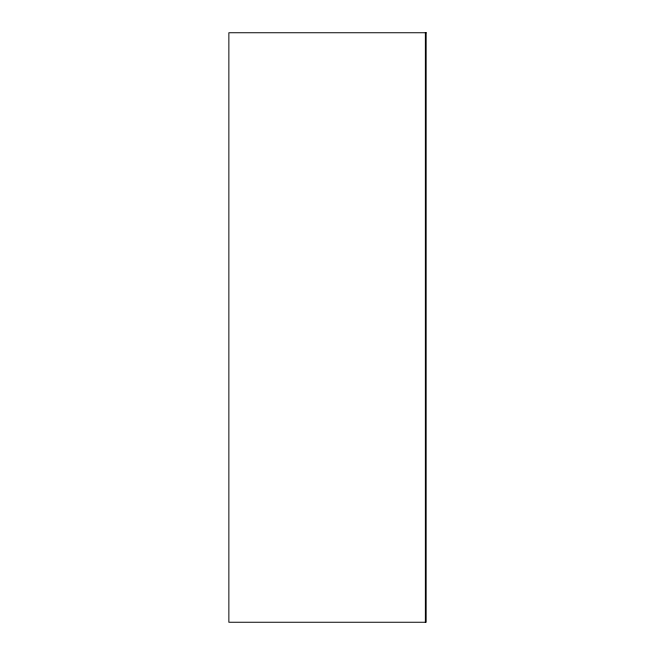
<?xml version="1.0" encoding="UTF-8"?>
<svg xmlns="http://www.w3.org/2000/svg" width="655" height="655" viewBox="0 0 655 655"><rect width="100%" height="100%" fill="white"/><g stroke="black" fill="none" stroke-linecap="round" stroke-linejoin="round"><path stroke-width="0.98" d="M425.365 32.75L425.365 622.25M426.135 32.75L228.865 32.75L228.865 622.25L426.135 622.25L426.135 32.75"/></g></svg>
